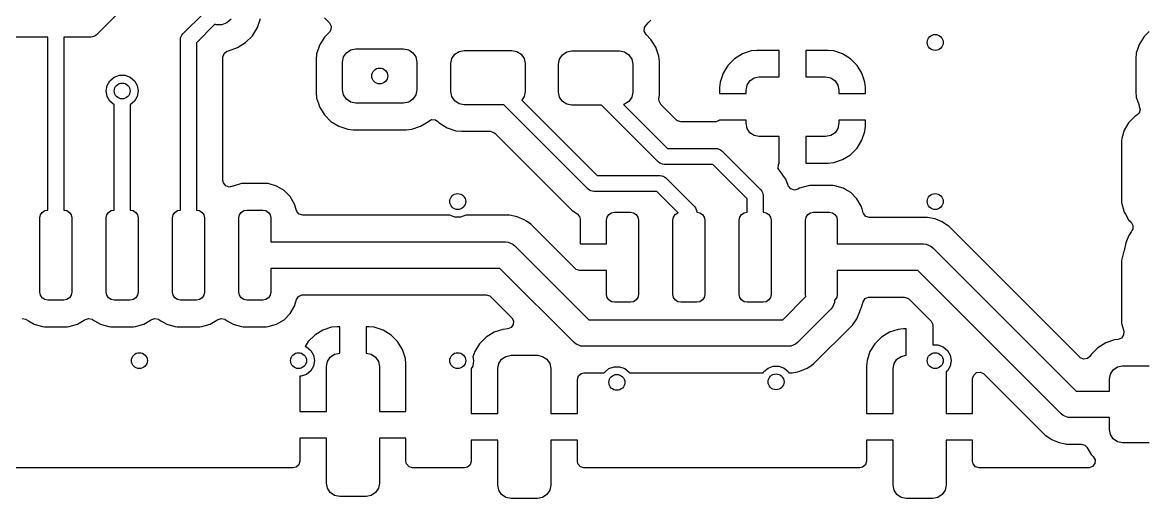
# Model space of a CAD drawing. Extents: x 4.39 to 6.32, y -4.91 to -3.37.
# Drawn here: x 5.035 to 5.87, y -4.914 to -4.561 of the extents above; entities that cross this region are included whole.
import ezdxf

# ---------------------------------------------------------------- set-up
doc = ezdxf.new("R2010")
doc.units = 0
doc.header["$MEASUREMENT"] = 0
doc.layers.add('BLACK', color=7, linetype='CONTINUOUS')

msp = doc.modelspace()

# ---------------------------------------------------------------- linework, layer by layer
at = {"layer": 'BLACK', "linetype": 'CONTINUOUS'}
for p, q in [((5.61817, -4.04154), (5.08978, -4.56992)), ((5.1539, -4.56925), (5.16942, -4.55373)), ((5.20928, -4.56455), (5.21163, -4.55784)), ((5.25895, -4.55743), (5.26264, -4.56111)), ((5.17776, -4.56209), (5.16398, -4.57587)), ((5.17866, -4.56242), (5.17776, -4.56209)), ((5.18276, -4.56242), (5.17866, -4.56242)), ((5.18661, -4.56102), (5.18276, -4.56242)), ((5.18976, -4.55838), (5.18661, -4.56102)), ((5.2055, -4.57056), (5.20928, -4.56455)), ((5.26264, -4.56111), (5.26395, -4.56353)), ((5.26376, -4.56627), (5.26264, -4.56802)), ((5.26395, -4.56353), (5.26376, -4.56627)), ((5.49628, -4.56718), (5.49648, -4.56444)), ((5.49648, -4.56444), (5.4976, -4.56269)), ((5.4976, -4.56269), (5.49927, -4.56102)), ((5.49927, -4.56102), (5.50129, -4.559)), ((5.05374, -4.57165), (4.93916, -4.57165)), ((5.05374, -4.7), (5.05374, -4.57165)), ((5.0856, -4.57165), (5.06555, -4.57165)), ((5.06555, -4.57165), (5.06555, -4.7)), ((5.08676, -4.57154), (5.0856, -4.57165)), ((5.08832, -4.57089), (5.08676, -4.57154)), ((5.08889, -4.57066), (5.08832, -4.57089)), ((5.08978, -4.56992), (5.08889, -4.57066)), ((5.15217, -4.57343), (5.15228, -4.57227)), ((5.15217, -4.7), (5.15217, -4.57343)), ((5.15228, -4.57227), (5.15299, -4.57056)), ((5.15299, -4.57056), (5.15316, -4.57014)), ((5.15316, -4.57014), (5.1539, -4.56925)), ((5.20048, -4.57558), (5.2055, -4.57056)), ((5.25895, -4.57171), (5.25532, -4.57759)), ((5.26264, -4.56802), (5.25895, -4.57171)), ((5.4976, -4.56959), (5.49628, -4.56718)), ((5.50129, -4.57328), (5.4976, -4.56959)), ((5.50491, -4.57916), (5.50129, -4.57328)), ((5.86722, -4.57112), (5.86359, -4.57699)), ((5.8709, -4.56743), (5.86722, -4.57112)), ((5.16398, -4.57587), (5.16398, -4.7)), ((5.18446, -4.58389), (5.18654, -4.58209)), ((5.18654, -4.58209), (5.18751, -4.58182)), ((5.1875, -4.58177), (5.18777, -4.58171)), ((5.18751, -4.58182), (5.1875, -4.58177)), ((5.18777, -4.58171), (5.19447, -4.57936)), ((5.18777, -4.58171), (5.18777, -4.58171)), ((5.19447, -4.57936), (5.20048, -4.57558)), ((5.25475, -4.57931), (5.25315, -4.58414)), ((5.25532, -4.57759), (5.25475, -4.57931)), ((5.25532, -4.57759), (5.25532, -4.57759)), ((5.27532, -4.5832), (5.27852, -4.58106)), ((5.27852, -4.58106), (5.28228, -4.58031)), ((5.28228, -4.58031), (5.31772, -4.58031)), ((5.31772, -4.58031), (5.32148, -4.58106)), ((5.32148, -4.58106), (5.32468, -4.5832)), ((5.35564, -4.58438), (5.35883, -4.58225)), ((5.35883, -4.58225), (5.3626, -4.5815)), ((5.3626, -4.5815), (5.39803, -4.5815)), ((5.39803, -4.5815), (5.4018, -4.58225)), ((5.4018, -4.58225), (5.40499, -4.58438)), ((5.43556, -4.58477), (5.43875, -4.58264)), ((5.43875, -4.58264), (5.44252, -4.58189)), ((5.44252, -4.58189), (5.47795, -4.58189)), ((5.47795, -4.58189), (5.48172, -4.58264)), ((5.48172, -4.58264), (5.48491, -4.58477)), ((5.50709, -4.58572), (5.50491, -4.57916)), ((5.57568, -4.58191), (5.56913, -4.58408)), ((5.57972, -4.5815), (5.57568, -4.58191)), ((5.57973, -4.5815), (5.57972, -4.5815)), ((5.59646, -4.5815), (5.57973, -4.5815)), ((5.59646, -4.60118), (5.59646, -4.5815)), ((5.63287, -4.5815), (5.61614, -4.5815)), ((5.61614, -4.5815), (5.61614, -4.60118)), ((5.63692, -4.58191), (5.63287, -4.5815)), ((5.64347, -4.58408), (5.63692, -4.58191)), ((5.63692, -4.58191), (5.63692, -4.58191)), ((5.86281, -4.57936), (5.86142, -4.58355)), ((5.86359, -4.57699), (5.86281, -4.57936)), ((5.86359, -4.57699), (5.86359, -4.57699)), ((5.18368, -4.58653), (5.18446, -4.58389)), ((5.18368, -4.67806), (5.18368, -4.58653)), ((5.25315, -4.58414), (5.25274, -4.58819)), ((5.25274, -4.58819), (5.25274, -4.6128)), ((5.25315, -4.58414), (5.25315, -4.58414)), ((5.25315, -4.58414), (5.25315, -4.58414)), ((5.27244, -4.59016), (5.27319, -4.58639)), ((5.27244, -4.61083), (5.27244, -4.59016)), ((5.27319, -4.58639), (5.27532, -4.5832)), ((5.32468, -4.5832), (5.32681, -4.58639)), ((5.32681, -4.58639), (5.32756, -4.59016)), ((5.32756, -4.59016), (5.32756, -4.61083)), ((5.35276, -4.59134), (5.35351, -4.58757)), ((5.35276, -4.61201), (5.35276, -4.59134)), ((5.35351, -4.58757), (5.35564, -4.58438)), ((5.40499, -4.58438), (5.40712, -4.58757)), ((5.40712, -4.58757), (5.40787, -4.59134)), ((5.40787, -4.59134), (5.40787, -4.61201)), ((5.43268, -4.59173), (5.43343, -4.58797)), ((5.43343, -4.58797), (5.43556, -4.58477)), ((5.48491, -4.58477), (5.48705, -4.58797)), ((5.48705, -4.58797), (5.4878, -4.59173)), ((5.5075, -4.58976), (5.50709, -4.58572)), ((5.5075, -4.60906), (5.5075, -4.58976)), ((5.56325, -4.5877), (5.55837, -4.59258)), ((5.56913, -4.58408), (5.56325, -4.5877)), ((5.56913, -4.58408), (5.56913, -4.58408)), ((5.64934, -4.5877), (5.64347, -4.58408)), ((5.64347, -4.58408), (5.64347, -4.58408)), ((5.65423, -4.59258), (5.64934, -4.5877)), ((5.86142, -4.58355), (5.861, -4.5876)), ((5.861, -4.5876), (5.861, -4.6122)), ((5.86142, -4.58355), (5.86142, -4.58355)), ((5.86142, -4.58355), (5.86142, -4.58355)), ((5.43268, -4.6124), (5.43268, -4.59173)), ((5.4878, -4.59173), (5.4878, -4.6124)), ((5.55475, -4.59846), (5.55258, -4.60501)), ((5.55837, -4.59258), (5.55475, -4.59846)), ((5.55475, -4.59846), (5.55475, -4.59846)), ((5.65785, -4.59846), (5.65423, -4.59258)), ((5.66002, -4.60501), (5.65785, -4.59846)), ((5.65785, -4.59846), (5.65785, -4.59846)), ((5.09705, -4.61161), (5.09776, -4.60757)), ((5.09776, -4.60757), (5.09981, -4.60402)), ((5.09981, -4.60402), (5.10295, -4.60139)), ((5.10295, -4.60139), (5.10681, -4.59998)), ((5.10681, -4.59998), (5.11091, -4.59998)), ((5.11091, -4.59998), (5.11476, -4.60139)), ((5.11476, -4.60139), (5.11791, -4.60402)), ((5.11791, -4.60402), (5.11996, -4.60757)), ((5.11996, -4.60757), (5.12067, -4.61161)), ((5.55258, -4.60501), (5.55217, -4.60906)), ((5.55258, -4.60501), (5.55258, -4.60501)), ((5.57185, -4.61102), (5.5726, -4.60726)), ((5.5726, -4.60726), (5.57473, -4.60406)), ((5.57473, -4.60406), (5.57793, -4.60193)), ((5.57793, -4.60193), (5.58169, -4.60118)), ((5.58169, -4.60118), (5.59646, -4.60118)), ((5.61614, -4.60118), (5.63091, -4.60118)), ((5.63091, -4.60118), (5.63467, -4.60193)), ((5.63467, -4.60193), (5.63787, -4.60406)), ((5.63787, -4.60406), (5.64, -4.60726)), ((5.64, -4.60726), (5.64075, -4.61102)), ((5.66043, -4.60906), (5.66002, -4.60501)), ((5.09776, -4.61565), (5.09705, -4.61161)), ((5.09981, -4.61921), (5.09776, -4.61565)), ((5.11996, -4.61565), (5.11791, -4.61921)), ((5.12067, -4.61161), (5.11996, -4.61565)), ((5.25274, -4.6128), (5.25274, -4.6128)), ((5.25274, -4.6128), (5.25315, -4.61684)), ((5.27319, -4.61459), (5.27244, -4.61083)), ((5.27532, -4.61779), (5.27319, -4.61459)), ((5.32681, -4.61459), (5.32468, -4.61779)), ((5.32756, -4.61083), (5.32681, -4.61459)), ((5.35351, -4.61577), (5.35276, -4.61201)), ((5.35564, -4.61897), (5.35351, -4.61577)), ((5.40712, -4.61577), (5.40538, -4.61839)), ((5.40787, -4.61201), (5.40712, -4.61577)), ((5.43343, -4.61617), (5.43268, -4.6124)), ((5.43556, -4.61936), (5.43343, -4.61617)), ((5.48705, -4.61617), (5.48491, -4.61936)), ((5.4878, -4.6124), (5.48705, -4.61617)), ((5.50717, -4.61762), (5.5075, -4.61437)), ((5.5075, -4.61437), (5.5075, -4.60906)), ((5.55217, -4.60906), (5.55217, -4.61348)), ((5.55217, -4.61348), (5.57185, -4.61348)), ((5.57185, -4.61348), (5.57185, -4.61102)), ((5.64075, -4.61102), (5.64075, -4.61348)), ((5.64075, -4.61348), (5.66043, -4.61348)), ((5.66043, -4.61348), (5.66043, -4.60906)), ((5.66043, -4.60906), (5.66043, -4.60906)), ((5.861, -4.6122), (5.861, -4.61221)), ((5.861, -4.61221), (5.86142, -4.61625)), ((5.86142, -4.61625), (5.86142, -4.61625)), ((5.86142, -4.61625), (5.86318, -4.62157)), ((5.10295, -4.62184), (5.09981, -4.61921)), ((5.10295, -4.7), (5.10295, -4.62184)), ((5.11791, -4.61921), (5.11476, -4.62184)), ((5.11476, -4.62184), (5.11476, -4.7)), ((5.25315, -4.61684), (5.25315, -4.61684)), ((5.25315, -4.61684), (5.25448, -4.62087)), ((5.25448, -4.62087), (5.25532, -4.6234)), ((5.25532, -4.6234), (5.25895, -4.62928)), ((5.27852, -4.61992), (5.27532, -4.61779)), ((5.28228, -4.62067), (5.27852, -4.61992)), ((5.31772, -4.62067), (5.28228, -4.62067)), ((5.32148, -4.61992), (5.31772, -4.62067)), ((5.32468, -4.61779), (5.32148, -4.61992)), ((5.35883, -4.6211), (5.35564, -4.61897)), ((5.3626, -4.62185), (5.35883, -4.6211)), ((5.39214, -4.62185), (5.3626, -4.62185)), ((5.45478, -4.68449), (5.39214, -4.62185)), ((5.40538, -4.61839), (5.4614, -4.67441)), ((5.43875, -4.62149), (5.43556, -4.61936)), ((5.44252, -4.62224), (5.43875, -4.62149)), ((5.46468, -4.62224), (5.44252, -4.62224)), ((5.50685, -4.66441), (5.46468, -4.62224)), ((5.48172, -4.62149), (5.48081, -4.62167)), ((5.48081, -4.62167), (5.51347, -4.65433)), ((5.48491, -4.61936), (5.48172, -4.62149)), ((5.50725, -4.61915), (5.50717, -4.61762)), ((5.50857, -4.62157), (5.50725, -4.61915)), ((5.5202, -4.6332), (5.50857, -4.62157)), ((5.86318, -4.62157), (5.86359, -4.62281)), ((5.86359, -4.62281), (5.86359, -4.62281)), ((5.86359, -4.62281), (5.86359, -4.62281)), ((5.86359, -4.62281), (5.8636, -4.62283)), ((5.8636, -4.62283), (5.86361, -4.62285)), ((5.86361, -4.62285), (5.86371, -4.62307)), ((5.86371, -4.62307), (5.86367, -4.62308)), ((5.86367, -4.62308), (5.86433, -4.62549)), ((5.25895, -4.62928), (5.26383, -4.63416)), ((5.33643, -4.63404), (5.33853, -4.6329)), ((5.33853, -4.6329), (5.34127, -4.63309)), ((5.34127, -4.63309), (5.34302, -4.63421)), ((5.52101, -4.63385), (5.5202, -4.6332)), ((5.55214, -4.6332), (5.54972, -4.63451)), ((5.55217, -4.63317), (5.55214, -4.6332)), ((5.57185, -4.63317), (5.55217, -4.63317)), ((5.57185, -4.63563), (5.57185, -4.63317)), ((5.66043, -4.63317), (5.64075, -4.63317)), ((5.64075, -4.63317), (5.64075, -4.63563)), ((5.66043, -4.6376), (5.66043, -4.63317)), ((5.86026, -4.63059), (5.85569, -4.63516)), ((5.86193, -4.6296), (5.86026, -4.63059)), ((5.86026, -4.63059), (5.86026, -4.63059)), ((5.86351, -4.62811), (5.86193, -4.6296)), ((5.86433, -4.62549), (5.86351, -4.62811)), ((5.26383, -4.63416), (5.26971, -4.63779)), ((5.26971, -4.63779), (5.27627, -4.63996)), ((5.27627, -4.63996), (5.28031, -4.64037)), ((5.28031, -4.64037), (5.31969, -4.64037)), ((5.31969, -4.64037), (5.3219, -4.64015)), ((5.31969, -4.64037), (5.31969, -4.64037)), ((5.31969, -4.64037), (5.31969, -4.64037)), ((5.3219, -4.64015), (5.32373, -4.63996)), ((5.32373, -4.63996), (5.33029, -4.63779)), ((5.33029, -4.63779), (5.33617, -4.63416)), ((5.33617, -4.63416), (5.33639, -4.63399)), ((5.33617, -4.63416), (5.33617, -4.63416)), ((5.33639, -4.63399), (5.33643, -4.63404)), ((5.34302, -4.63421), (5.34415, -4.63534)), ((5.34415, -4.63534), (5.35003, -4.63897)), ((5.35003, -4.63897), (5.35658, -4.64114)), ((5.35658, -4.64114), (5.36063, -4.64156)), ((5.36063, -4.64156), (5.38196, -4.64156)), ((5.38196, -4.64156), (5.3846, -4.64233)), ((5.52365, -4.63463), (5.52101, -4.63385)), ((5.54869, -4.63463), (5.52365, -4.63463)), ((5.54972, -4.63451), (5.54869, -4.63463)), ((5.5726, -4.6394), (5.57185, -4.63563)), ((5.57473, -4.64259), (5.5726, -4.6394)), ((5.64, -4.6394), (5.63787, -4.64259)), ((5.64075, -4.63563), (5.64, -4.6394)), ((5.66002, -4.64164), (5.66043, -4.6376)), ((5.66043, -4.6376), (5.66043, -4.6376)), ((5.85239, -4.64073), (5.85059, -4.64695)), ((5.85569, -4.63516), (5.85239, -4.64073)), ((5.85239, -4.64073), (5.85239, -4.64073)), ((5.85569, -4.63516), (5.85569, -4.63516)), ((5.3846, -4.64233), (5.38541, -4.64298)), ((5.38541, -4.64298), (5.44263, -4.70021)), ((5.57793, -4.64472), (5.57473, -4.64259)), ((5.58169, -4.64547), (5.57793, -4.64472)), ((5.59646, -4.64547), (5.58169, -4.64547)), ((5.59646, -4.66516), (5.59646, -4.64547)), ((5.63091, -4.64547), (5.61614, -4.64547)), ((5.61614, -4.64547), (5.61614, -4.66516)), ((5.63467, -4.64472), (5.63091, -4.64547)), ((5.63787, -4.64259), (5.63467, -4.64472)), ((5.65423, -4.65407), (5.65785, -4.64819)), ((5.65785, -4.64819), (5.66002, -4.64164)), ((5.65785, -4.64819), (5.65785, -4.64819)), ((5.66002, -4.64164), (5.66002, -4.64164)), ((5.85059, -4.64695), (5.85047, -4.6484)), ((5.85047, -4.6484), (5.85047, -4.69393)), ((5.85059, -4.64695), (5.85059, -4.64695)), ((5.51347, -4.65433), (5.54961, -4.65433)), ((5.54961, -4.65433), (5.55076, -4.65444)), ((5.55076, -4.65444), (5.55164, -4.65481)), ((5.55164, -4.65481), (5.55289, -4.65533)), ((5.55289, -4.65533), (5.55378, -4.65606)), ((5.55378, -4.65606), (5.58272, -4.685)), ((5.64934, -4.65895), (5.65423, -4.65407)), ((5.50774, -4.66515), (5.50685, -4.66441)), ((5.50857, -4.66549), (5.50774, -4.66515)), ((5.50987, -4.66603), (5.50857, -4.66549)), ((5.51102, -4.66614), (5.50987, -4.66603)), ((5.54716, -4.66614), (5.51102, -4.66614)), ((5.57264, -4.69162), (5.54716, -4.66614)), ((5.59573, -4.66905), (5.59593, -4.66631)), ((5.59593, -4.66631), (5.59646, -4.66549)), ((5.59646, -4.66549), (5.59646, -4.66516)), ((5.61614, -4.66516), (5.63287, -4.66516)), ((5.63287, -4.66516), (5.63692, -4.66474)), ((5.63287, -4.66516), (5.63287, -4.66516)), ((5.63692, -4.66474), (5.64347, -4.66257)), ((5.64347, -4.66257), (5.64934, -4.65895)), ((5.64347, -4.66257), (5.64347, -4.66257)), ((5.4614, -4.67441), (5.50807, -4.67441)), ((5.50807, -4.67441), (5.50922, -4.67452)), ((5.50922, -4.67452), (5.5101, -4.67489)), ((5.5101, -4.67489), (5.51135, -4.6754)), ((5.59705, -4.67146), (5.59573, -4.66905)), ((5.59844, -4.67285), (5.59705, -4.67146)), ((5.59925, -4.67407), (5.59844, -4.67285)), ((5.60124, -4.67704), (5.59925, -4.67407)), ((5.18405, -4.67992), (5.18368, -4.67806)), ((5.18577, -4.68206), (5.18405, -4.67992)), ((5.18838, -4.68294), (5.18577, -4.68206)), ((5.19083, -4.68232), (5.18838, -4.68294)), ((5.19084, -4.68234), (5.19083, -4.68232)), ((5.19098, -4.68228), (5.19084, -4.68234)), ((5.19105, -4.68226), (5.19098, -4.68228)), ((5.19113, -4.68221), (5.19105, -4.68226)), ((5.19734, -4.68041), (5.19113, -4.68221)), ((5.19113, -4.68221), (5.19113, -4.68221)), ((5.19879, -4.6803), (5.19734, -4.68041)), ((5.19734, -4.68041), (5.19734, -4.68041)), ((5.21578, -4.6803), (5.19879, -4.6803)), ((5.19879, -4.6803), (5.19879, -4.6803)), ((5.21723, -4.68041), (5.21578, -4.6803)), ((5.21578, -4.6803), (5.21578, -4.6803)), ((5.22344, -4.68221), (5.21723, -4.68041)), ((5.21723, -4.68041), (5.21723, -4.68041)), ((5.22392, -4.6825), (5.22344, -4.68221)), ((5.22344, -4.68221), (5.22344, -4.68221)), ((5.22344, -4.68221), (5.22344, -4.68221)), ((5.22344, -4.68221), (5.22344, -4.68221)), ((5.22901, -4.68551), (5.22392, -4.6825)), ((5.51135, -4.6754), (5.51225, -4.67614)), ((5.51225, -4.67614), (5.53351, -4.6974)), ((5.60317, -4.6817), (5.60124, -4.67704)), ((5.60318, -4.68175), (5.60317, -4.6817)), ((5.60317, -4.6817), (5.60317, -4.6817)), ((5.60334, -4.68219), (5.60318, -4.68175)), ((5.60506, -4.68434), (5.60334, -4.68219)), ((5.61781, -4.68198), (5.6116, -4.68379)), ((5.61926, -4.68187), (5.61781, -4.68198)), ((5.61781, -4.68198), (5.61781, -4.68198)), ((5.63625, -4.68187), (5.61926, -4.68187)), ((5.61926, -4.68187), (5.61926, -4.68187)), ((5.6377, -4.68198), (5.63625, -4.68187)), ((5.63625, -4.68187), (5.63625, -4.68187)), ((5.64391, -4.68379), (5.6377, -4.68198)), ((5.6377, -4.68198), (5.6377, -4.68198)), ((5.23359, -4.69008), (5.22901, -4.68551)), ((5.22901, -4.68551), (5.22901, -4.68551)), ((5.23688, -4.69565), (5.23359, -4.69008)), ((5.23359, -4.69008), (5.23359, -4.69008)), ((5.23359, -4.69008), (5.23359, -4.69008)), ((5.45568, -4.68523), (5.45478, -4.68449)), ((5.4567, -4.68565), (5.45568, -4.68523)), ((5.4578, -4.68611), (5.4567, -4.68565)), ((5.45896, -4.68622), (5.4578, -4.68611)), ((5.50562, -4.68622), (5.45896, -4.68622)), ((5.52138, -4.70198), (5.50562, -4.68622)), ((5.57264, -4.70157), (5.57264, -4.69162)), ((5.58272, -4.685), (5.58345, -4.68589)), ((5.58345, -4.68589), (5.58395, -4.68708)), ((5.58395, -4.68708), (5.58434, -4.68802)), ((5.58434, -4.68802), (5.58445, -4.68917)), ((5.58445, -4.68917), (5.58445, -4.70157)), ((5.60767, -4.68521), (5.60506, -4.68434)), ((5.61034, -4.68453), (5.60767, -4.68521)), ((5.6116, -4.68379), (5.61034, -4.68453)), ((5.6116, -4.68379), (5.6116, -4.68379)), ((5.64516, -4.68453), (5.64391, -4.68379)), ((5.64391, -4.68379), (5.64391, -4.68379)), ((5.64391, -4.68379), (5.64391, -4.68379)), ((5.64391, -4.68379), (5.64391, -4.68379)), ((5.64948, -4.68708), (5.64516, -4.68453)), ((5.65406, -4.69166), (5.64948, -4.68708)), ((5.64948, -4.68708), (5.64948, -4.68708)), ((5.65735, -4.69723), (5.65406, -4.69166)), ((5.65406, -4.69166), (5.65406, -4.69166)), ((5.65406, -4.69166), (5.65406, -4.69166)), ((5.05148, -4.70045), (5.05374, -4.7)), ((5.06555, -4.7), (5.06781, -4.70045)), ((5.10069, -4.70045), (5.10295, -4.7)), ((5.11476, -4.7), (5.11702, -4.70045)), ((5.14991, -4.70045), (5.15217, -4.7)), ((5.16398, -4.7), (5.16624, -4.70045)), ((5.19912, -4.70045), (5.20138, -4.7)), ((5.20138, -4.7), (5.21319, -4.7)), ((5.21319, -4.7), (5.21545, -4.70045)), ((5.23826, -4.7004), (5.23688, -4.69565)), ((5.23688, -4.69565), (5.23688, -4.69565)), ((5.23688, -4.69565), (5.23688, -4.69565)), ((5.53351, -4.6974), (5.53424, -4.69829)), ((5.53424, -4.69829), (5.53429, -4.69841)), ((5.53429, -4.69841), (5.53512, -4.70042)), ((5.6579, -4.69912), (5.65735, -4.69723)), ((5.65873, -4.70197), (5.6579, -4.69912)), ((5.85047, -4.69393), (5.85059, -4.69538)), ((5.85059, -4.69538), (5.85059, -4.69538)), ((5.85059, -4.69538), (5.85239, -4.70159)), ((5.04783, -4.70591), (5.04828, -4.70365)), ((5.04783, -4.76102), (5.04783, -4.70591)), ((5.04828, -4.70365), (5.04956, -4.70173)), ((5.04956, -4.70173), (5.05148, -4.70045)), ((5.06781, -4.70045), (5.06973, -4.70173)), ((5.06973, -4.70173), (5.07101, -4.70365)), ((5.07101, -4.70365), (5.07146, -4.70591)), ((5.07146, -4.70591), (5.07146, -4.76102)), ((5.09705, -4.70591), (5.0975, -4.70365)), ((5.09705, -4.76102), (5.09705, -4.70591)), ((5.0975, -4.70365), (5.09878, -4.70173)), ((5.09878, -4.70173), (5.10069, -4.70045)), ((5.11702, -4.70045), (5.11894, -4.70173)), ((5.11894, -4.70173), (5.12022, -4.70365)), ((5.12022, -4.70365), (5.12067, -4.70591)), ((5.12067, -4.70591), (5.12067, -4.76102)), ((5.14626, -4.70591), (5.14671, -4.70365)), ((5.14626, -4.76102), (5.14626, -4.70591)), ((5.14671, -4.70365), (5.14799, -4.70173)), ((5.14799, -4.70173), (5.14991, -4.70045)), ((5.16624, -4.70045), (5.16815, -4.70173)), ((5.16815, -4.70173), (5.16943, -4.70365)), ((5.16943, -4.70365), (5.16988, -4.70591)), ((5.16988, -4.70591), (5.16988, -4.76102)), ((5.19547, -4.70591), (5.19592, -4.70365)), ((5.19547, -4.76102), (5.19547, -4.70591)), ((5.19592, -4.70365), (5.1972, -4.70173)), ((5.1972, -4.70173), (5.19912, -4.70045)), ((5.21545, -4.70045), (5.21736, -4.70173)), ((5.21736, -4.70173), (5.21864, -4.70365)), ((5.21864, -4.70365), (5.21909, -4.70591)), ((5.21909, -4.70591), (5.21909, -4.72362)), ((5.23851, -4.70106), (5.23826, -4.7004)), ((5.24031, -4.70314), (5.23851, -4.70106)), ((5.24295, -4.70392), (5.24031, -4.70314)), ((5.35195, -4.70392), (5.24295, -4.70392)), ((5.35197, -4.70393), (5.35195, -4.70392)), ((5.35582, -4.70533), (5.35197, -4.70393)), ((5.35992, -4.70533), (5.35582, -4.70533)), ((5.36378, -4.70393), (5.35992, -4.70533)), ((5.36379, -4.70392), (5.36378, -4.70393)), ((5.39622, -4.70392), (5.36379, -4.70392)), ((5.40193, -4.70505), (5.39622, -4.70392)), ((5.39622, -4.70392), (5.39622, -4.70392)), ((5.4073, -4.70728), (5.40193, -4.70505)), ((5.40193, -4.70505), (5.40193, -4.70505)), ((5.40884, -4.70831), (5.4073, -4.70728)), ((5.4073, -4.70728), (5.4073, -4.70728)), ((5.4073, -4.70728), (5.4073, -4.70728)), ((5.41214, -4.71051), (5.40884, -4.70831)), ((5.40884, -4.70831), (5.40884, -4.70831)), ((5.44263, -4.70021), (5.44263, -4.70021)), ((5.44263, -4.70021), (5.44263, -4.70021)), ((5.44263, -4.70021), (5.44263, -4.70021)), ((5.44263, -4.70021), (5.44645, -4.70276)), ((5.44645, -4.70276), (5.44822, -4.70487)), ((5.44822, -4.70487), (5.44862, -4.70682)), ((5.44862, -4.70682), (5.44862, -4.7252)), ((5.46831, -4.70748), (5.46876, -4.70522)), ((5.46831, -4.7252), (5.46831, -4.70748)), ((5.46876, -4.70522), (5.47004, -4.7033)), ((5.47004, -4.7033), (5.47195, -4.70202)), ((5.47195, -4.70202), (5.47421, -4.70157)), ((5.47421, -4.70157), (5.48602, -4.70157)), ((5.48602, -4.70157), (5.48828, -4.70202)), ((5.48828, -4.70202), (5.4902, -4.7033)), ((5.4902, -4.7033), (5.49148, -4.70522)), ((5.49148, -4.70522), (5.49193, -4.70748)), ((5.49193, -4.70748), (5.49193, -4.7626)), ((5.51752, -4.70748), (5.51797, -4.70522)), ((5.51752, -4.7626), (5.51752, -4.70748)), ((5.51797, -4.70522), (5.51925, -4.7033)), ((5.51925, -4.7033), (5.52117, -4.70202)), ((5.52117, -4.70202), (5.52138, -4.70198)), ((5.53512, -4.70042), (5.53524, -4.70157)), ((5.53524, -4.70157), (5.5375, -4.70202)), ((5.5375, -4.70202), (5.53941, -4.7033)), ((5.53941, -4.7033), (5.54069, -4.70522)), ((5.54069, -4.70522), (5.54114, -4.70748)), ((5.54114, -4.70748), (5.54114, -4.7626)), ((5.56673, -4.70748), (5.56718, -4.70522)), ((5.56673, -4.7626), (5.56673, -4.70748)), ((5.56718, -4.70522), (5.56846, -4.7033)), ((5.56846, -4.7033), (5.57038, -4.70202)), ((5.57038, -4.70202), (5.57264, -4.70157)), ((5.58445, -4.70157), (5.58671, -4.70202)), ((5.58671, -4.70202), (5.58862, -4.7033)), ((5.58862, -4.7033), (5.5899, -4.70522)), ((5.5899, -4.70522), (5.59035, -4.70748)), ((5.59035, -4.70748), (5.59035, -4.7626)), ((5.61594, -4.70748), (5.61639, -4.70522)), ((5.61594, -4.7626), (5.61594, -4.70748)), ((5.61639, -4.70522), (5.61767, -4.7033)), ((5.61767, -4.7033), (5.61959, -4.70202)), ((5.61959, -4.70202), (5.62185, -4.70157)), ((5.62185, -4.70157), (5.63366, -4.70157)), ((5.63366, -4.70157), (5.63592, -4.70202)), ((5.63592, -4.70202), (5.63784, -4.7033)), ((5.63784, -4.7033), (5.63912, -4.70522)), ((5.63912, -4.70522), (5.63957, -4.70748)), ((5.63957, -4.70748), (5.63957, -4.7252)), ((5.65898, -4.70264), (5.65873, -4.70197)), ((5.66078, -4.70472), (5.65898, -4.70264)), ((5.66342, -4.70549), (5.66078, -4.70472)), ((5.70636, -4.70549), (5.66342, -4.70549)), ((5.71206, -4.70663), (5.70636, -4.70549)), ((5.70636, -4.70549), (5.70636, -4.70549)), ((5.71744, -4.70885), (5.71206, -4.70663)), ((5.71206, -4.70663), (5.71206, -4.70663)), ((5.85239, -4.70159), (5.85239, -4.70159)), ((5.85239, -4.70159), (5.85239, -4.70159)), ((5.85239, -4.70159), (5.85331, -4.70314)), ((5.85331, -4.70314), (5.85569, -4.70716)), ((5.85569, -4.70716), (5.85569, -4.70716)), ((5.85569, -4.70716), (5.85762, -4.70909)), ((5.44508, -4.74345), (5.41214, -4.71051)), ((5.41214, -4.71051), (5.41214, -4.71051)), ((5.71904, -4.70992), (5.71744, -4.70885)), ((5.71744, -4.70885), (5.71744, -4.70885)), ((5.71744, -4.70885), (5.71744, -4.70885)), ((5.71744, -4.70885), (5.71744, -4.70885)), ((5.71992, -4.71051), (5.71904, -4.70992)), ((5.72228, -4.71209), (5.71992, -4.71051)), ((5.77198, -4.76179), (5.72228, -4.71209)), ((5.72228, -4.71209), (5.72228, -4.71209)), ((5.72228, -4.71209), (5.72228, -4.71209)), ((5.85759, -4.7162), (5.8558, -4.71888)), ((5.85822, -4.71526), (5.85759, -4.7162)), ((5.85759, -4.7162), (5.85759, -4.7162)), ((5.85762, -4.70909), (5.85894, -4.71151)), ((5.85874, -4.71425), (5.85822, -4.71526)), ((5.85894, -4.71151), (5.85874, -4.71425)), ((5.21909, -4.72362), (5.39331, -4.72362)), ((5.39331, -4.72362), (5.39523, -4.72381)), ((5.39523, -4.72381), (5.39878, -4.72528)), ((5.85358, -4.72426), (5.85239, -4.7302)), ((5.8558, -4.71888), (5.85358, -4.72426)), ((5.85358, -4.72426), (5.85358, -4.72426)), ((5.8558, -4.71888), (5.8558, -4.71888)), ((5.39878, -4.72528), (5.39878, -4.72528)), ((5.39878, -4.72528), (5.40027, -4.7265)), ((5.40027, -4.7265), (5.45526, -4.7815)), ((5.44862, -4.7252), (5.46831, -4.7252)), ((5.63957, -4.7252), (5.70344, -4.7252)), ((5.70344, -4.7252), (5.70537, -4.72539)), ((5.70537, -4.72539), (5.70891, -4.72686)), ((5.70891, -4.72686), (5.70891, -4.72686)), ((5.70891, -4.72686), (5.7104, -4.72808)), ((5.7104, -4.72808), (5.81677, -4.83445)), ((5.85229, -4.73065), (5.85059, -4.73651)), ((5.85238, -4.7302), (5.85229, -4.73065)), ((5.85239, -4.7302), (5.85238, -4.7302)), ((5.85059, -4.73651), (5.85047, -4.73796)), ((5.85047, -4.73796), (5.85047, -4.78349)), ((5.85059, -4.73651), (5.85059, -4.73651)), ((5.38923, -4.74331), (5.21909, -4.74331)), ((5.21909, -4.74331), (5.21909, -4.76102)), ((5.44422, -4.7983), (5.38923, -4.74331)), ((5.44589, -4.74411), (5.44508, -4.74345)), ((5.44853, -4.74488), (5.44589, -4.74411)), ((5.46831, -4.74488), (5.44853, -4.74488)), ((5.46831, -4.7626), (5.46831, -4.74488)), ((5.69937, -4.74488), (5.63957, -4.74488)), ((5.63957, -4.74488), (5.63957, -4.7626)), ((5.80574, -4.85125), (5.69937, -4.74488)), ((5.04828, -4.76328), (5.04783, -4.76102)), ((5.04956, -4.7652), (5.04828, -4.76328)), ((5.05148, -4.76648), (5.04956, -4.7652)), ((5.05374, -4.76693), (5.05148, -4.76648)), ((5.06781, -4.76648), (5.06555, -4.76693)), ((5.06973, -4.7652), (5.06781, -4.76648)), ((5.07101, -4.76328), (5.06973, -4.7652)), ((5.07146, -4.76102), (5.07101, -4.76328)), ((5.0975, -4.76328), (5.09705, -4.76102)), ((5.09878, -4.7652), (5.0975, -4.76328)), ((5.10069, -4.76648), (5.09878, -4.7652)), ((5.10295, -4.76693), (5.10069, -4.76648)), ((5.11702, -4.76648), (5.11476, -4.76693)), ((5.11894, -4.7652), (5.11702, -4.76648)), ((5.12022, -4.76328), (5.11894, -4.7652)), ((5.12067, -4.76102), (5.12022, -4.76328)), ((5.14671, -4.76328), (5.14626, -4.76102)), ((5.14799, -4.7652), (5.14671, -4.76328)), ((5.14991, -4.76648), (5.14799, -4.7652)), ((5.15217, -4.76693), (5.14991, -4.76648)), ((5.16624, -4.76648), (5.16398, -4.76693)), ((5.16815, -4.7652), (5.16624, -4.76648)), ((5.16943, -4.76328), (5.16815, -4.7652)), ((5.16988, -4.76102), (5.16943, -4.76328)), ((5.19592, -4.76328), (5.19547, -4.76102)), ((5.1972, -4.7652), (5.19592, -4.76328)), ((5.19912, -4.76648), (5.1972, -4.7652)), ((5.20138, -4.76693), (5.19912, -4.76648)), ((5.21545, -4.76648), (5.21319, -4.76693)), ((5.21736, -4.7652), (5.21545, -4.76648)), ((5.21864, -4.76328), (5.21736, -4.7652)), ((5.21909, -4.76102), (5.21864, -4.76328)), ((5.23688, -4.77128), (5.23826, -4.76653)), ((5.23826, -4.76653), (5.23974, -4.76421)), ((5.23974, -4.76421), (5.24224, -4.76306)), ((5.24224, -4.76306), (5.24295, -4.76301)), ((5.24295, -4.76301), (5.37905, -4.76301)), ((5.37905, -4.76301), (5.38169, -4.76379)), ((5.38169, -4.76379), (5.3825, -4.76444)), ((5.3825, -4.76444), (5.39798, -4.77993)), ((5.46876, -4.76486), (5.46831, -4.7626)), ((5.47004, -4.76677), (5.46876, -4.76486)), ((5.47195, -4.76805), (5.47004, -4.76677)), ((5.4902, -4.76677), (5.48828, -4.76805)), ((5.49148, -4.76486), (5.4902, -4.76677)), ((5.49193, -4.7626), (5.49148, -4.76486)), ((5.51797, -4.76486), (5.51752, -4.7626)), ((5.51925, -4.76677), (5.51797, -4.76486)), ((5.52117, -4.76805), (5.51925, -4.76677)), ((5.53941, -4.76677), (5.5375, -4.76805)), ((5.54069, -4.76486), (5.53941, -4.76677)), ((5.54114, -4.7626), (5.54069, -4.76486)), ((5.56718, -4.76486), (5.56673, -4.7626)), ((5.56846, -4.76677), (5.56718, -4.76486)), ((5.57038, -4.76805), (5.56846, -4.76677)), ((5.58862, -4.76677), (5.58671, -4.76805)), ((5.5899, -4.76486), (5.58862, -4.76677)), ((5.59035, -4.7626), (5.5899, -4.76486)), ((5.59907, -4.7815), (5.61628, -4.76429)), ((5.61628, -4.76429), (5.61594, -4.7626)), ((5.63784, -4.76677), (5.63758, -4.76695)), ((5.63912, -4.76486), (5.63784, -4.76677)), ((5.63957, -4.7626), (5.63912, -4.76486)), ((5.65873, -4.76811), (5.66021, -4.76579)), ((5.66021, -4.76579), (5.66271, -4.76464)), ((5.66271, -4.76464), (5.66342, -4.76459)), ((5.66342, -4.76459), (5.68918, -4.76459)), ((5.68918, -4.76459), (5.69182, -4.76536)), ((5.69182, -4.76536), (5.69264, -4.76602)), ((5.69264, -4.76602), (5.70917, -4.78255)), ((5.81953, -4.80934), (5.77198, -4.76179)), ((5.06555, -4.76693), (5.05374, -4.76693)), ((5.11476, -4.76693), (5.10295, -4.76693)), ((5.16398, -4.76693), (5.15217, -4.76693)), ((5.21319, -4.76693), (5.20138, -4.76693)), ((5.23359, -4.77685), (5.23688, -4.77128)), ((5.47421, -4.7685), (5.47195, -4.76805)), ((5.48602, -4.7685), (5.47421, -4.7685)), ((5.48828, -4.76805), (5.48602, -4.7685)), ((5.52343, -4.7685), (5.52117, -4.76805)), ((5.53524, -4.7685), (5.52343, -4.7685)), ((5.5375, -4.76805), (5.53524, -4.7685)), ((5.57264, -4.7685), (5.57038, -4.76805)), ((5.58445, -4.7685), (5.57264, -4.7685)), ((5.58671, -4.76805), (5.58445, -4.7685)), ((5.63472, -4.77369), (5.61011, -4.7983)), ((5.63594, -4.7722), (5.63472, -4.77369)), ((5.63741, -4.76865), (5.63594, -4.7722)), ((5.63594, -4.7722), (5.63594, -4.7722)), ((5.63758, -4.76695), (5.63741, -4.76865)), ((5.65617, -4.77535), (5.65624, -4.77512)), ((5.65624, -4.77512), (5.65626, -4.77513)), ((5.65626, -4.77513), (5.65674, -4.77388)), ((5.65674, -4.77388), (5.65735, -4.77285)), ((5.65735, -4.77285), (5.65873, -4.76811)), ((5.03461, -4.7805), (5.03731, -4.78104)), ((5.03731, -4.78104), (5.03765, -4.78127)), ((5.03765, -4.78127), (5.03765, -4.78126)), ((5.03765, -4.78126), (5.03925, -4.78221)), ((5.03925, -4.78221), (5.04349, -4.78471)), ((5.0758, -4.78471), (5.08071, -4.78181)), ((5.08071, -4.78181), (5.08164, -4.78126)), ((5.08164, -4.78126), (5.08168, -4.78134)), ((5.08168, -4.78134), (5.08382, -4.7805)), ((5.08382, -4.7805), (5.08652, -4.78104)), ((5.08652, -4.78104), (5.08687, -4.78127)), ((5.08687, -4.78127), (5.08687, -4.78126)), ((5.08687, -4.78126), (5.08847, -4.78221)), ((5.08847, -4.78221), (5.0927, -4.78471)), ((5.12502, -4.78471), (5.12992, -4.78181)), ((5.12992, -4.78181), (5.13085, -4.78126)), ((5.13085, -4.78126), (5.1309, -4.78134)), ((5.1309, -4.78134), (5.13303, -4.7805)), ((5.13303, -4.7805), (5.13573, -4.78104)), ((5.13573, -4.78104), (5.13608, -4.78127)), ((5.13608, -4.78127), (5.13608, -4.78126)), ((5.13608, -4.78126), (5.13768, -4.78221)), ((5.13768, -4.78221), (5.14191, -4.78471)), ((5.17423, -4.78471), (5.17914, -4.78181)), ((5.17914, -4.78181), (5.18006, -4.78126)), ((5.18006, -4.78126), (5.18011, -4.78134)), ((5.18011, -4.78134), (5.18225, -4.7805)), ((5.18225, -4.7805), (5.18494, -4.78104)), ((5.18494, -4.78104), (5.18529, -4.78127)), ((5.18529, -4.78127), (5.18529, -4.78126)), ((5.18529, -4.78126), (5.18689, -4.78221)), ((5.18689, -4.78221), (5.19113, -4.78471)), ((5.22344, -4.78471), (5.22901, -4.78142)), ((5.22901, -4.78142), (5.23359, -4.77685)), ((5.39798, -4.77993), (5.3993, -4.78234)), ((5.3993, -4.78234), (5.3991, -4.78508)), ((5.45526, -4.7815), (5.59907, -4.7815)), ((5.65071, -4.78557), (5.65394, -4.78073)), ((5.65394, -4.78073), (5.65617, -4.77535)), ((5.65617, -4.77535), (5.65617, -4.77535)), ((5.70917, -4.78255), (5.71049, -4.78496)), ((5.04349, -4.78471), (5.04435, -4.78496)), ((5.04435, -4.78496), (5.0497, -4.78652)), ((5.0497, -4.78652), (5.0497, -4.78652)), ((5.0497, -4.78652), (5.0497, -4.78652)), ((5.0497, -4.78652), (5.05115, -4.78663)), ((5.05115, -4.78663), (5.05115, -4.78663)), ((5.05115, -4.78663), (5.06814, -4.78663)), ((5.06814, -4.78663), (5.06959, -4.78652)), ((5.06814, -4.78663), (5.06814, -4.78663)), ((5.06959, -4.78652), (5.07123, -4.78604)), ((5.06959, -4.78652), (5.06959, -4.78652)), ((5.06959, -4.78652), (5.06959, -4.78652)), ((5.07123, -4.78604), (5.0758, -4.78471)), ((5.0927, -4.78471), (5.09356, -4.78496)), ((5.09356, -4.78496), (5.09891, -4.78652)), ((5.09891, -4.78652), (5.09891, -4.78652)), ((5.09891, -4.78652), (5.09891, -4.78652)), ((5.09891, -4.78652), (5.10037, -4.78663)), ((5.10037, -4.78663), (5.10037, -4.78663)), ((5.10037, -4.78663), (5.11735, -4.78663)), ((5.11735, -4.78663), (5.1188, -4.78652)), ((5.11735, -4.78663), (5.11735, -4.78663)), ((5.1188, -4.78652), (5.12044, -4.78604)), ((5.1188, -4.78652), (5.1188, -4.78652)), ((5.1188, -4.78652), (5.1188, -4.78652)), ((5.12044, -4.78604), (5.12502, -4.78471)), ((5.14191, -4.78471), (5.14277, -4.78496)), ((5.14277, -4.78496), (5.14813, -4.78652)), ((5.14813, -4.78652), (5.14813, -4.78652)), ((5.14813, -4.78652), (5.14813, -4.78652)), ((5.14813, -4.78652), (5.14958, -4.78663)), ((5.14958, -4.78663), (5.14958, -4.78663)), ((5.14958, -4.78663), (5.16656, -4.78663)), ((5.16656, -4.78663), (5.16801, -4.78652)), ((5.16656, -4.78663), (5.16656, -4.78663)), ((5.16801, -4.78652), (5.16965, -4.78604)), ((5.16801, -4.78652), (5.16801, -4.78652)), ((5.16801, -4.78652), (5.16801, -4.78652)), ((5.16965, -4.78604), (5.17423, -4.78471)), ((5.19113, -4.78471), (5.19198, -4.78496)), ((5.19198, -4.78496), (5.19734, -4.78652)), ((5.19734, -4.78652), (5.19734, -4.78652)), ((5.19734, -4.78652), (5.19734, -4.78652)), ((5.19734, -4.78652), (5.19879, -4.78663)), ((5.19879, -4.78663), (5.19879, -4.78663)), ((5.19879, -4.78663), (5.21578, -4.78663)), ((5.21578, -4.78663), (5.21723, -4.78652)), ((5.21578, -4.78663), (5.21578, -4.78663)), ((5.21723, -4.78652), (5.21887, -4.78604)), ((5.21723, -4.78652), (5.21723, -4.78652)), ((5.21723, -4.78652), (5.21723, -4.78652)), ((5.21887, -4.78604), (5.22344, -4.78471)), ((5.25771, -4.7892), (5.25184, -4.79282)), ((5.26426, -4.78703), (5.25771, -4.7892)), ((5.25771, -4.7892), (5.25771, -4.7892)), ((5.26831, -4.78661), (5.26426, -4.78703)), ((5.26831, -4.78661), (5.26831, -4.78661)), ((5.27028, -4.78661), (5.26831, -4.78661)), ((5.27028, -4.8063), (5.27028, -4.78661)), ((5.27028, -4.78661), (5.27028, -4.78661)), ((5.29193, -4.78661), (5.28996, -4.78661)), ((5.28996, -4.78661), (5.28996, -4.8063)), ((5.29597, -4.78703), (5.29193, -4.78661)), ((5.30252, -4.7892), (5.29597, -4.78703)), ((5.29597, -4.78703), (5.29597, -4.78703)), ((5.3084, -4.79282), (5.30252, -4.7892)), ((5.30252, -4.7892), (5.30252, -4.7892)), ((5.38488, -4.79077), (5.379, -4.7944)), ((5.39143, -4.7886), (5.38488, -4.79077)), ((5.38488, -4.79077), (5.38488, -4.79077)), ((5.39503, -4.78823), (5.39143, -4.7886)), ((5.39746, -4.78729), (5.39503, -4.78823)), ((5.3991, -4.78508), (5.39746, -4.78729)), ((5.62198, -4.81429), (5.65071, -4.78557)), ((5.67818, -4.79077), (5.67231, -4.7944)), ((5.68474, -4.7886), (5.67818, -4.79077)), ((5.67818, -4.79077), (5.67818, -4.79077)), ((5.68878, -4.78819), (5.68474, -4.7886)), ((5.69075, -4.78819), (5.68878, -4.78819)), ((5.68878, -4.78819), (5.68878, -4.78819)), ((5.69075, -4.80787), (5.69075, -4.78819)), ((5.69075, -4.78819), (5.69075, -4.78819)), ((5.71049, -4.78496), (5.7104, -4.78617)), ((5.7104, -4.78617), (5.71043, -4.78617)), ((5.71043, -4.78617), (5.71043, -4.80018)), ((5.85047, -4.78349), (5.85059, -4.78494)), ((5.85059, -4.78494), (5.85059, -4.78494)), ((5.85059, -4.78494), (5.85205, -4.78997)), ((5.85205, -4.78997), (5.85204, -4.79272)), ((5.24696, -4.7977), (5.24477, -4.80125)), ((5.25184, -4.79282), (5.24696, -4.7977)), ((5.31328, -4.7977), (5.3084, -4.79282)), ((5.3169, -4.80358), (5.31328, -4.7977)), ((5.37412, -4.79928), (5.3705, -4.80515)), ((5.379, -4.7944), (5.37412, -4.79928)), ((5.44571, -4.79952), (5.44422, -4.7983)), ((5.44779, -4.80038), (5.44571, -4.79952)), ((5.60862, -4.79952), (5.60507, -4.80099)), ((5.61011, -4.7983), (5.60862, -4.79952)), ((5.60862, -4.79952), (5.60862, -4.79952)), ((5.66743, -4.79928), (5.6638, -4.80515)), ((5.67231, -4.7944), (5.66743, -4.79928)), ((5.71043, -4.80018), (5.71426, -4.80018)), ((5.71426, -4.80018), (5.71811, -4.80158)), ((5.83871, -4.79863), (5.83283, -4.80226)), ((5.84526, -4.79646), (5.83871, -4.79863)), ((5.83871, -4.79863), (5.83871, -4.79863)), ((5.84786, -4.79619), (5.84526, -4.79646)), ((5.84526, -4.79646), (5.84526, -4.79646)), ((5.84804, -4.79617), (5.84786, -4.79619)), ((5.85055, -4.79503), (5.84804, -4.79617)), ((5.85204, -4.79272), (5.85055, -4.79503)), ((5.24477, -4.80125), (5.24567, -4.80158)), ((5.24567, -4.80158), (5.24881, -4.80422)), ((5.24881, -4.80422), (5.25086, -4.80777)), ((5.25086, -4.80777), (5.25157, -4.81181)), ((5.26332, -4.80918), (5.26651, -4.80705)), ((5.26651, -4.80705), (5.27028, -4.8063)), ((5.28996, -4.8063), (5.29373, -4.80705)), ((5.29373, -4.80705), (5.29692, -4.80918)), ((5.31907, -4.81013), (5.3169, -4.80358)), ((5.3169, -4.80358), (5.3169, -4.80358)), ((5.3705, -4.80515), (5.3692, -4.80907)), ((5.3705, -4.80515), (5.3705, -4.80515)), ((5.39367, -4.80862), (5.39744, -4.80787)), ((5.39744, -4.80787), (5.41713, -4.80787)), ((5.41713, -4.80787), (5.42089, -4.80862)), ((5.44926, -4.80099), (5.44779, -4.80038)), ((5.45118, -4.80118), (5.44926, -4.80099)), ((5.60315, -4.80118), (5.45118, -4.80118)), ((5.60507, -4.80099), (5.60315, -4.80118)), ((5.6638, -4.80515), (5.66163, -4.8117)), ((5.6638, -4.80515), (5.6638, -4.80515)), ((5.68698, -4.80862), (5.69075, -4.80787)), ((5.71811, -4.80158), (5.72125, -4.80422)), ((5.72125, -4.80422), (5.7233, -4.80777)), ((5.7233, -4.80777), (5.72402, -4.81181)), ((5.82714, -4.80845), (5.82509, -4.81029)), ((5.82794, -4.80714), (5.82714, -4.80845)), ((5.83283, -4.80226), (5.82794, -4.80714)), ((5.82794, -4.80714), (5.82794, -4.80714)), ((5.25086, -4.81585), (5.24881, -4.8194)), ((5.25157, -4.81181), (5.25086, -4.81585)), ((5.26043, -4.81614), (5.26118, -4.81238)), ((5.26043, -4.84961), (5.26043, -4.81614)), ((5.26118, -4.81238), (5.26332, -4.80918)), ((5.29692, -4.80918), (5.29905, -4.81238)), ((5.29905, -4.81238), (5.2998, -4.81614)), ((5.2998, -4.81614), (5.2998, -4.84961)), ((5.31949, -4.81417), (5.31907, -4.81013)), ((5.31949, -4.84961), (5.31949, -4.81417)), ((5.31949, -4.81417), (5.31949, -4.81417)), ((5.36897, -4.81585), (5.36791, -4.81769)), ((5.36969, -4.81181), (5.36897, -4.81585)), ((5.3692, -4.80907), (5.36969, -4.81181)), ((5.3876, -4.81772), (5.38835, -4.81395)), ((5.38835, -4.81395), (5.39048, -4.81076)), ((5.39048, -4.81076), (5.39367, -4.80862)), ((5.42089, -4.80862), (5.42409, -4.81076)), ((5.42409, -4.81076), (5.42622, -4.81395)), ((5.42622, -4.81395), (5.42697, -4.81772)), ((5.47008, -4.81772), (5.47393, -4.81632)), ((5.47393, -4.81632), (5.47804, -4.81632)), ((5.47804, -4.81632), (5.48189, -4.81772)), ((5.58819, -4.81733), (5.59204, -4.81593)), ((5.59204, -4.81593), (5.59615, -4.81593)), ((5.59615, -4.81593), (5.6, -4.81733)), ((5.61715, -4.81752), (5.61908, -4.81623)), ((5.61908, -4.81623), (5.6198, -4.81575)), ((5.6198, -4.81575), (5.62198, -4.81429)), ((5.66163, -4.81171), (5.66122, -4.81575)), ((5.66122, -4.81575), (5.66122, -4.85118)), ((5.66163, -4.8117), (5.66163, -4.81171)), ((5.68091, -4.81772), (5.68165, -4.81395)), ((5.68165, -4.81395), (5.68379, -4.81076)), ((5.68379, -4.81076), (5.68698, -4.80862)), ((5.7233, -4.81585), (5.72125, -4.8194)), ((5.72402, -4.81181), (5.7233, -4.81585)), ((5.81985, -4.80963), (5.81953, -4.80934)), ((5.82238, -4.81073), (5.81985, -4.80963)), ((5.82509, -4.81029), (5.82238, -4.81073)), ((5.84432, -4.81863), (5.84751, -4.8165)), ((5.84751, -4.8165), (5.85128, -4.81575)), ((5.85128, -4.81575), (5.87096, -4.81575)), ((5.24181, -4.82344), (5.24075, -4.82344)), ((5.24075, -4.82344), (5.24075, -4.84961)), ((5.24567, -4.82204), (5.24181, -4.82344)), ((5.24881, -4.8194), (5.24567, -4.82204)), ((5.36791, -4.81769), (5.36791, -4.85118)), ((5.3876, -4.85118), (5.3876, -4.81772)), ((5.42697, -4.81772), (5.42697, -4.85118)), ((5.44665, -4.82577), (5.44743, -4.82313)), ((5.44743, -4.82313), (5.44951, -4.82133)), ((5.44951, -4.82133), (5.45154, -4.82089)), ((5.45154, -4.82089), (5.46663, -4.82089)), ((5.46663, -4.82089), (5.46694, -4.82036)), ((5.46694, -4.82036), (5.47008, -4.81772)), ((5.48189, -4.81772), (5.48503, -4.82036)), ((5.48503, -4.82036), (5.48534, -4.82089)), ((5.48534, -4.82089), (5.58452, -4.82089)), ((5.58452, -4.82089), (5.58505, -4.81997)), ((5.58505, -4.81997), (5.58819, -4.81733)), ((5.6, -4.81733), (5.60314, -4.81997)), ((5.60314, -4.81997), (5.60367, -4.82089)), ((5.60367, -4.82089), (5.60606, -4.82089)), ((5.60606, -4.82089), (5.6099, -4.82012)), ((5.6099, -4.82012), (5.61177, -4.81975)), ((5.61177, -4.81975), (5.61715, -4.81752)), ((5.68091, -4.85118), (5.68091, -4.81772)), ((5.72125, -4.8194), (5.72028, -4.82022)), ((5.72028, -4.82022), (5.72028, -4.85118)), ((5.73996, -4.82513), (5.74074, -4.82249)), ((5.73996, -4.85118), (5.73996, -4.82513)), ((5.74074, -4.82249), (5.74281, -4.82069)), ((5.74281, -4.82069), (5.74554, -4.82029)), ((5.74554, -4.82029), (5.74804, -4.82144)), ((5.74804, -4.82144), (5.74829, -4.82167)), ((5.74829, -4.82167), (5.78975, -4.86313)), ((5.84144, -4.82559), (5.84219, -4.82182)), ((5.84219, -4.82182), (5.84432, -4.81863)), ((5.44665, -4.85118), (5.44665, -4.82577)), ((5.84144, -4.83445), (5.84144, -4.82559)), ((5.81677, -4.83445), (5.84144, -4.83445)), ((5.24075, -4.84961), (5.26043, -4.84961)), ((5.2998, -4.84961), (5.31949, -4.84961)), ((5.36791, -4.85118), (5.3876, -4.85118)), ((5.42697, -4.85118), (5.44665, -4.85118)), ((5.66122, -4.85118), (5.68091, -4.85118)), ((5.72028, -4.85118), (5.73996, -4.85118)), ((5.80723, -4.85248), (5.80574, -4.85125)), ((5.81078, -4.85394), (5.80723, -4.85248)), ((5.8127, -4.85413), (5.81078, -4.85394)), ((5.81078, -4.85394), (5.81078, -4.85394)), ((5.84144, -4.85413), (5.8127, -4.85413)), ((5.84144, -4.86299), (5.84144, -4.85413)), ((5.78975, -4.86313), (5.79386, -4.86724)), ((5.84219, -4.86676), (5.84144, -4.86299)), ((5.84432, -4.86995), (5.84219, -4.86676)), ((5.26043, -4.86929), (5.24075, -4.86929)), ((5.24075, -4.86929), (5.24075, -4.88644)), ((5.26043, -4.90276), (5.26043, -4.86929)), ((5.31949, -4.86929), (5.2998, -4.86929)), ((5.2998, -4.86929), (5.2998, -4.90276)), ((5.31949, -4.88644), (5.31949, -4.86929)), ((5.3876, -4.87087), (5.36791, -4.87087)), ((5.36791, -4.87087), (5.36791, -4.88644)), ((5.3876, -4.90433), (5.3876, -4.87087)), ((5.44665, -4.87087), (5.42697, -4.87087)), ((5.42697, -4.87087), (5.42697, -4.90433)), ((5.44665, -4.88644), (5.44665, -4.87087)), ((5.68091, -4.87087), (5.66122, -4.87087)), ((5.66122, -4.87087), (5.66122, -4.88644)), ((5.68091, -4.90433), (5.68091, -4.87087)), ((5.73996, -4.87087), (5.72028, -4.87087)), ((5.72028, -4.87087), (5.72028, -4.90433)), ((5.73996, -4.88644), (5.73996, -4.87087)), ((5.79386, -4.86724), (5.79386, -4.86724)), ((5.79386, -4.86724), (5.79386, -4.86724)), ((5.79386, -4.86724), (5.7987, -4.87048)), ((5.7987, -4.87048), (5.7987, -4.87048)), ((5.7987, -4.87048), (5.80093, -4.8714)), ((5.80093, -4.8714), (5.80093, -4.8714)), ((5.80093, -4.8714), (5.80408, -4.8727)), ((5.80408, -4.8727), (5.80865, -4.87361)), ((5.80865, -4.87361), (5.80941, -4.87376)), ((5.80941, -4.87376), (5.80979, -4.87384)), ((5.80979, -4.87384), (5.80979, -4.87384)), ((5.80979, -4.87384), (5.80979, -4.87384)), ((5.80979, -4.87384), (5.81561, -4.87384)), ((5.81561, -4.87384), (5.82053, -4.87384)), ((5.82053, -4.87384), (5.82317, -4.87461)), ((5.82317, -4.87461), (5.82468, -4.87616)), ((5.84751, -4.87209), (5.84432, -4.86995)), ((5.85128, -4.87283), (5.84751, -4.87209)), ((5.87096, -4.87283), (5.85128, -4.87283)), ((5.82468, -4.87616), (5.82794, -4.88144)), ((5.82794, -4.88144), (5.82794, -4.88144)), ((5.82794, -4.88144), (5.82949, -4.88298)), ((5.82949, -4.88298), (5.8308, -4.8854)), ((5.23587, -4.89132), (4.93264, -4.89132)), ((5.23789, -4.89088), (5.23587, -4.89132)), ((5.23997, -4.88908), (5.23789, -4.89088)), ((5.24075, -4.88644), (5.23997, -4.88908)), ((5.31993, -4.88847), (5.31949, -4.88644)), ((5.32173, -4.89054), (5.31993, -4.88847)), ((5.32437, -4.89132), (5.32173, -4.89054)), ((5.36303, -4.89132), (5.32437, -4.89132)), ((5.36506, -4.89088), (5.36303, -4.89132)), ((5.36714, -4.88908), (5.36506, -4.89088)), ((5.36791, -4.88644), (5.36714, -4.88908)), ((5.44709, -4.88847), (5.44665, -4.88644)), ((5.4489, -4.89054), (5.44709, -4.88847)), ((5.45154, -4.89132), (5.4489, -4.89054)), ((5.65634, -4.89132), (5.45154, -4.89132)), ((5.65837, -4.89088), (5.65634, -4.89132)), ((5.66045, -4.88908), (5.65837, -4.89088)), ((5.66122, -4.88644), (5.66045, -4.88908)), ((5.7404, -4.88847), (5.73996, -4.88644)), ((5.7422, -4.89054), (5.7404, -4.88847)), ((5.74484, -4.89132), (5.7422, -4.89054)), ((5.82603, -4.89132), (5.74484, -4.89132)), ((5.82638, -4.89131), (5.82603, -4.89132)), ((5.82896, -4.89035), (5.82638, -4.89131)), ((5.83061, -4.88814), (5.82896, -4.89035)), ((5.8308, -4.8854), (5.83061, -4.88814)), ((5.26118, -4.90652), (5.26043, -4.90276)), ((5.26332, -4.90972), (5.26118, -4.90652)), ((5.29905, -4.90652), (5.29692, -4.90972)), ((5.2998, -4.90276), (5.29905, -4.90652)), ((5.38835, -4.9081), (5.3876, -4.90433)), ((5.39048, -4.91129), (5.38835, -4.9081)), ((5.42622, -4.9081), (5.42409, -4.91129)), ((5.42697, -4.90433), (5.42622, -4.9081)), ((5.68165, -4.9081), (5.68091, -4.90433)), ((5.68379, -4.91129), (5.68165, -4.9081)), ((5.71953, -4.9081), (5.71739, -4.91129)), ((5.72028, -4.90433), (5.71953, -4.9081)), ((5.26651, -4.91185), (5.26332, -4.90972)), ((5.27028, -4.9126), (5.26651, -4.91185)), ((5.28996, -4.9126), (5.27028, -4.9126)), ((5.29373, -4.91185), (5.28996, -4.9126)), ((5.29692, -4.90972), (5.29373, -4.91185)), ((5.39367, -4.91342), (5.39048, -4.91129)), ((5.39744, -4.91417), (5.39367, -4.91342)), ((5.41713, -4.91417), (5.39744, -4.91417)), ((5.42089, -4.91342), (5.41713, -4.91417)), ((5.42409, -4.91129), (5.42089, -4.91342)), ((5.68698, -4.91342), (5.68379, -4.91129)), ((5.69075, -4.91417), (5.68698, -4.91342)), ((5.71043, -4.91417), (5.69075, -4.91417)), ((5.7142, -4.91342), (5.71043, -4.91417)), ((5.71739, -4.91129), (5.7142, -4.91342))]:
    msp.add_line(p, q, dxfattribs=at)
at = {"layer": 'BLACK'}
for centre in [(5.7122, -4.57559), (5.3, -4.60049), (5.10886, -4.61161), (5.35787, -4.6937), (5.7122, -4.6937), (5.12165, -4.81181), (5.23976, -4.81181), (5.35787, -4.81181), (5.7122, -4.81181), (5.47598, -4.82795), (5.59409, -4.82756)]:
    msp.add_circle(centre, 0.00591, dxfattribs=at)

doc.saveas('drawing.dxf')
